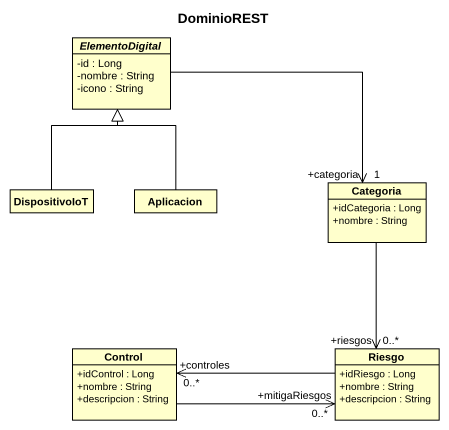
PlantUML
@startuml
title DominioREST
hide circle
hide empty members
skinparam classAttributeIconSize 0
abstract class ElementoDigital {
  -id : Long
  -nombre : String
  -icono : String
}
class Categoria {
  +idCategoria : Long
  +nombre : String
}
class DispositivoIoT
class Aplicacion
class "Control" as Control_ {
  +idControl : Long
  +nombre : String
  +descripcion : String
}
class Riesgo {
  +idRiesgo : Long
  +nombre : String
  +descripcion : String
}
ElementoDigital -right-> "+categoria\n1" Categoria
Categoria --> "+riesgos\n0..*" Riesgo
DispositivoIoT -up-|> ElementoDigital
Aplicacion -up-|> ElementoDigital
Control_ -right-> "+mitigaRiesgos\n0..*" Riesgo
Riesgo -left-> "+controles\n0..*" Control_
@enduml
